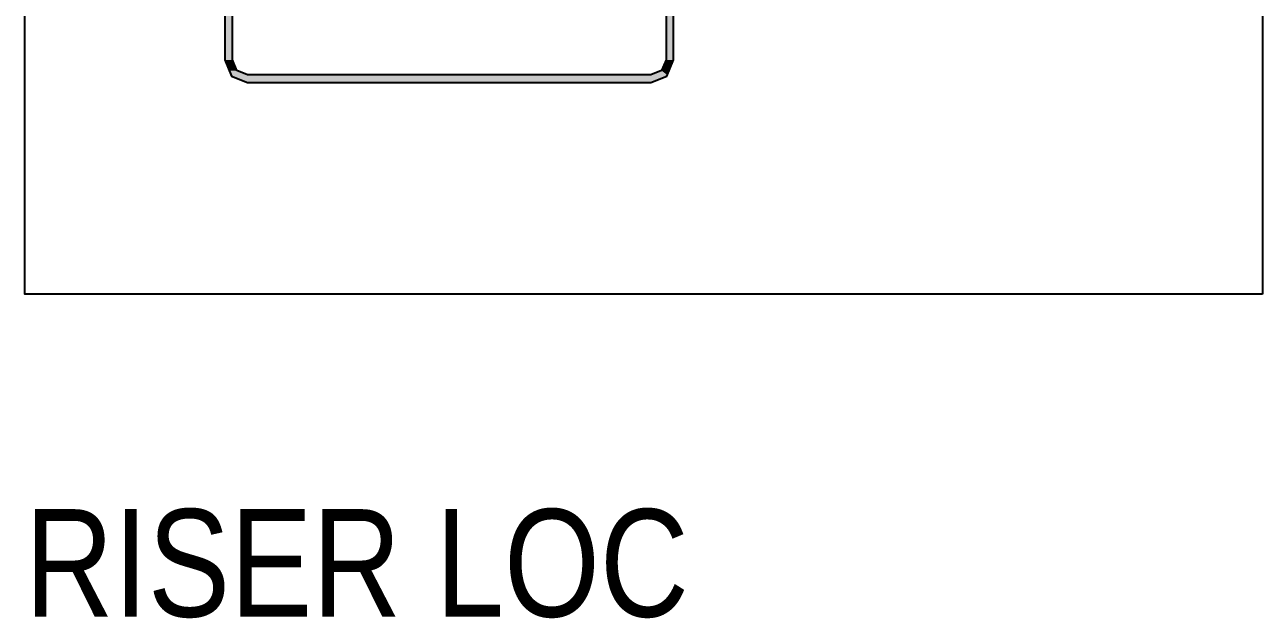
# Model space of a CAD drawing. Extents: x 0 to 760, y -27 to 732.
# Drawn here: x 225 to 328.5, y -27.1 to 22.5 of the extents above; entities that cross this region are included whole.
import ezdxf
from ezdxf.enums import TextEntityAlignment as Align

# ---------------------------------------------------------------- set-up
doc = ezdxf.new("R2010")
doc.units = 0
doc.header["$MEASUREMENT"] = 0
doc.layers.add('FA-Riser', color=7, linetype='Continuous')
doc.styles.add('AMTS', font='ARIALN.TTF', dxfattribs={"height": 9})

# ---------------------------------------------------------------- blocks, each defined once
blk = doc.blocks.new('RISER LOC')
at = {"color": 0, "linetype": 'Continuous', "lineweight": -2}
blk.add_lwpolyline([(51.77, 0), (-51.77, 0), (-51.77, 118.12), (51.77, 118.12)], close=True, dxfattribs=at)
at = {"color": 7, "linetype": 'Continuous', "lineweight": -2}
for points in [[(0.62, 17.71), (1.95, 18.24), (2.5, 19.59), (2.5, 76.26), (1.95, 77.58), (0.62, 78.11), (-33.14, 78.11), (-34.47, 77.58), (-35.02, 76.26), (-35.02, 19.59), (-34.47, 18.24), (-33.14, 17.71)], [(-33.14, 18.33), (-34.04, 18.7), (-34.38, 19.59), (-34.38, 76.26), (-34.04, 77.12), (-33.14, 77.49), (0.62, 77.49), (1.49, 77.12), (1.89, 76.26), (1.89, 19.59), (1.49, 18.7), (0.62, 18.33)]]:
    blk.add_lwpolyline(points, close=True, dxfattribs=at)
for points in [[(-35.02, 76.26), (-35.02, 19.59), (-34.38, 19.59)], [(-35.02, 76.26), (-34.38, 76.26), (-34.38, 19.59)], [(1.89, 76.26), (1.89, 19.59), (2.5, 19.59)], [(1.89, 76.26), (2.5, 76.26), (2.5, 19.59)], [(-35.02, 19.59), (-34.65, 18.7), (-34.04, 18.7)], [(-35.02, 19.59), (-34.38, 19.59), (-34.04, 18.7)], [(-34.65, 18.7), (-34.5, 18.33), (-33.14, 18.33)], [(-34.65, 18.7), (-34.04, 18.7), (-33.14, 18.33)], [(1.49, 18.7), (0.62, 18.33), (1.98, 18.33)], [(1.89, 19.59), (1.49, 18.7), (2.13, 18.7)], [(1.49, 18.7), (2.13, 18.7), (1.98, 18.33)], [(1.89, 19.59), (2.5, 19.59), (2.13, 18.7)], [(-34.5, 18.33), (-34.47, 18.24), (1.95, 18.24)], [(-34.5, 18.33), (1.98, 18.33), (1.95, 18.24)], [(-34.47, 18.24), (-33.14, 17.71), (0.62, 17.71)], [(-34.47, 18.24), (1.95, 18.24), (0.62, 17.71)]]:
    blk.add_solid(points, dxfattribs=at)
at = {"color": 0, "lineweight": 30, "flags": 104}
blk.add_attdef('DeviceAttributes', text='', height=9, dxfattribs=at).set_placement((56.27, 4.5), align=Align.TOP_LEFT)

msp = doc.modelspace()

# ---------------------------------------------------------------- block references
msp.add_blockref('RISER LOC', (276.77, 0))

# ---------------------------------------------------------------- texts
at = {"layer": 'FA-Riser', "insert": (225, -18), "char_height": 9, "attachment_point": 1, "style": 'AMTS'}
msp.add_mtext('RISER LOC', dxfattribs=at)

doc.saveas('drawing.dxf')
